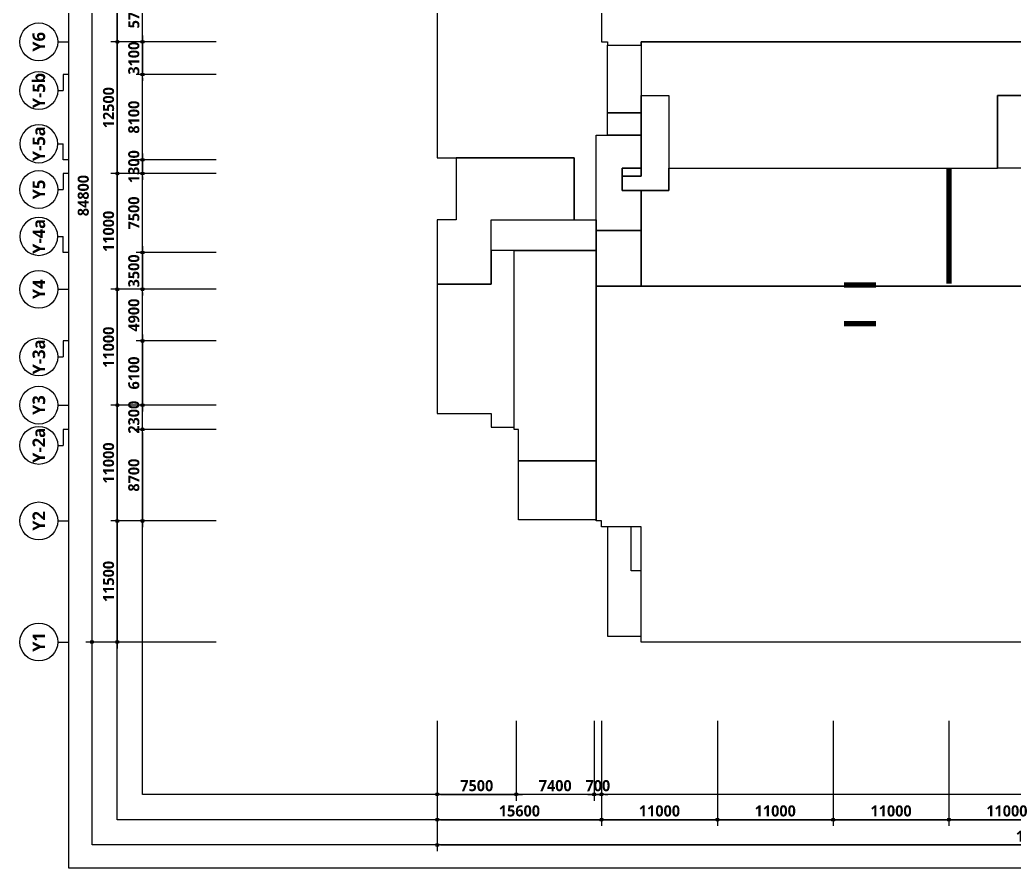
# Model space of a CAD drawing. Header units: millimetres. Extents: x -5354 to 997967, y -1313401 to 249081.
# Drawn here: x 11837 to 106275, y -928197 to -847637 of the extents above; entities that cross this region are included whole.
import ezdxf
from ezdxf.enums import TextEntityAlignment as Align

# ---------------------------------------------------------------- set-up
doc = ezdxf.new("R2010")
doc.units = ezdxf.units.MM
doc.header["$LTSCALE"] = 300
doc.header["$MEASUREMENT"] = 0
doc.header["$PDSIZE"] = -10
doc.layers.get('0').update_dxf_attribs({"linetype": 'CONTINUOUS'})
doc.layers.get('Defpoints').update_dxf_attribs({"color": 153, "linetype": 'CONTINUOUS'})
for name, color, linetype in [('A-ANNO-TEXT1', 7, 'CONTINUOUS'), ('A-ST-AXIS-BUB', 7, 'CONTINUOUS'), ('A-ST-AXIS-DIM', 7, 'CONTINUOUS'), ('ILDO_Cosinus Joint', 20, 'CONTINUOUS'), ('X-SEC-종$0$A-ST-AXIS-BUB', 7, 'CONTINUOUS')]:
    doc.layers.add(name, color=color, linetype=linetype)
doc.layers.add('Defpoint', color=161, linetype='CONTINUOUS', plot=False)
doc.layers.add('면적', color=210, linetype='CONTINUOUS', plot=False)
doc.styles.add('SH_대대리576', font='')
doc.styles.get('SH_대대리576').set_extended_font_data('NanumGothic', bold=True)
doc.dimstyles.new('SHP 600', dxfattribs={"dimscale": 300, "dimtxt": 3.5, "dimasz": 1, "dimexe": 2, "dimexo": 2, "dimgap": 1, "dimtad": 1, "dimdec": 0, "dimzin": 0, "dimdsep": 46, "dimtxsty": 'SH_대대리576', "dimblk": 'DIMDOT', "dimcen": 0.09, "dimclrt": 3, "dimadec": 0, "dimazin": 1, "dimtfac": 1, "dimtdec": 0, "dimtix": 1, "dimtmove": 2, "dimatfit": 0, "dimldrblk": 'DIMDOT', "dimfxl": 1, "dimtolj": 1, "dimtzin": 0, "dimarcsym": 0})

# ---------------------------------------------------------------- blocks, each defined once
blk = doc.blocks.new('DIMDOT')
at = {"color": 0}
blk.add_line((-2, 0), (2, 0), dxfattribs=at)
for radius in [0.5, 0.25]:
    blk.add_circle((0, 0), radius, dxfattribs=at)
blk = doc.blocks.new('*D625')
at = {"layer": 'A-ST-AXIS-DIM', "color": 0, "lineweight": -2, "transparency": 16777216}
for p, q in [((30487, -821926), (18087, -821926)), ((18687, -822226), (18687, -906426)), ((30487, -906726), (18087, -906726))]:
    blk.add_line(p, q, dxfattribs=at)
at = {"layer": 'Defpoints', "color": 0, "transparency": 16777216}
for p in [(31087, -821926), (18687, -906726), (31087, -906726)]:
    blk.add_point(p, dxfattribs=at)
at = {"layer": 'A-ST-AXIS-DIM', "color": 0, "lineweight": -2, "transparency": 16777216, "xscale": 300, "yscale": 300, "zscale": 300}
for p, rotation in [((18687, -821926), 90), ((18687, -906726), 270)]:
    blk.add_blockref('DIMDOT', p, dxfattribs=dict(at, rotation=rotation))
at = {"layer": 'A-ST-AXIS-DIM', "color": 3, "transparency": 16777216, "insert": (17862, -864326), "char_height": 1050, "attachment_point": 5, "rotation": 90, "style": 'SH_대대리576'}
blk.add_mtext('\\A1;84800', dxfattribs=at)
blk = doc.blocks.new('*D624')
at = {"layer": 'A-ST-AXIS-DIM', "color": 0, "lineweight": -2, "transparency": 16777216}
for p, q in [((30487, -895226), (20487, -895226)), ((21087, -895526), (21087, -906426)), ((30487, -906726), (20487, -906726))]:
    blk.add_line(p, q, dxfattribs=at)
at = {"layer": 'Defpoints', "color": 0, "transparency": 16777216}
for p in [(31087, -895226), (21087, -906726), (31087, -906726)]:
    blk.add_point(p, dxfattribs=at)
at = {"layer": 'A-ST-AXIS-DIM', "color": 0, "lineweight": -2, "transparency": 16777216, "xscale": 300, "yscale": 300, "zscale": 300}
for p, rotation in [((21087, -895226), 90), ((21087, -906726), 270)]:
    blk.add_blockref('DIMDOT', p, dxfattribs=dict(at, rotation=rotation))
at = {"layer": 'A-ST-AXIS-DIM', "color": 3, "transparency": 16777216, "insert": (20262, -900976), "char_height": 1050, "attachment_point": 5, "rotation": 90, "style": 'SH_대대리576'}
blk.add_mtext('\\A1;11500', dxfattribs=at)
blk = doc.blocks.new('*D623')
at = {"layer": 'A-ST-AXIS-DIM', "color": 0, "lineweight": -2, "transparency": 16777216}
for p, q in [((30487, -884226), (20487, -884226)), ((21087, -884526), (21087, -894926)), ((30487, -895226), (20487, -895226))]:
    blk.add_line(p, q, dxfattribs=at)
at = {"layer": 'Defpoints', "color": 0, "transparency": 16777216}
for p in [(31087, -884226), (21087, -895226), (31087, -895226)]:
    blk.add_point(p, dxfattribs=at)
at = {"layer": 'A-ST-AXIS-DIM', "color": 0, "lineweight": -2, "transparency": 16777216, "xscale": 300, "yscale": 300, "zscale": 300}
for p, rotation in [((21087, -884226), 90), ((21087, -895226), 270)]:
    blk.add_blockref('DIMDOT', p, dxfattribs=dict(at, rotation=rotation))
at = {"layer": 'A-ST-AXIS-DIM', "color": 3, "transparency": 16777216, "insert": (20262, -889726), "char_height": 1050, "attachment_point": 5, "rotation": 90, "style": 'SH_대대리576'}
blk.add_mtext('\\A1;11000', dxfattribs=at)
blk = doc.blocks.new('*D622')
at = {"layer": 'A-ST-AXIS-DIM', "color": 0, "lineweight": -2, "transparency": 16777216}
for p, q in [((30487, -873226), (20487, -873226)), ((21087, -873526), (21087, -883926)), ((30487, -884226), (20487, -884226))]:
    blk.add_line(p, q, dxfattribs=at)
at = {"layer": 'Defpoints', "color": 0, "transparency": 16777216}
for p in [(31087, -873226), (21087, -884226), (31087, -884226)]:
    blk.add_point(p, dxfattribs=at)
at = {"layer": 'A-ST-AXIS-DIM', "color": 0, "lineweight": -2, "transparency": 16777216, "xscale": 300, "yscale": 300, "zscale": 300}
for p, rotation in [((21087, -873226), 90), ((21087, -884226), 270)]:
    blk.add_blockref('DIMDOT', p, dxfattribs=dict(at, rotation=rotation))
at = {"layer": 'A-ST-AXIS-DIM', "color": 3, "transparency": 16777216, "insert": (20262, -878726), "char_height": 1050, "attachment_point": 5, "rotation": 90, "style": 'SH_대대리576'}
blk.add_mtext('\\A1;11000', dxfattribs=at)
blk = doc.blocks.new('*D621')
at = {"layer": 'A-ST-AXIS-DIM', "color": 0, "lineweight": -2, "transparency": 16777216}
for p, q in [((30487, -862226), (20487, -862226)), ((21087, -862526), (21087, -872926)), ((30487, -873226), (20487, -873226))]:
    blk.add_line(p, q, dxfattribs=at)
at = {"layer": 'Defpoints', "color": 0, "transparency": 16777216}
for p in [(31087, -862226), (21087, -873226), (31087, -873226)]:
    blk.add_point(p, dxfattribs=at)
at = {"layer": 'A-ST-AXIS-DIM', "color": 0, "lineweight": -2, "transparency": 16777216, "xscale": 300, "yscale": 300, "zscale": 300}
for p, rotation in [((21087, -862226), 90), ((21087, -873226), 270)]:
    blk.add_blockref('DIMDOT', p, dxfattribs=dict(at, rotation=rotation))
at = {"layer": 'A-ST-AXIS-DIM', "color": 3, "transparency": 16777216, "insert": (20262, -867726), "char_height": 1050, "attachment_point": 5, "rotation": 90, "style": 'SH_대대리576'}
blk.add_mtext('\\A1;11000', dxfattribs=at)
blk = doc.blocks.new('*D620')
at = {"layer": 'A-ST-AXIS-DIM', "color": 0, "lineweight": -2, "transparency": 16777216}
for p, q in [((30487, -849726), (20487, -849726)), ((21087, -850026), (21087, -861926)), ((30487, -862226), (20487, -862226))]:
    blk.add_line(p, q, dxfattribs=at)
at = {"layer": 'Defpoints', "color": 0, "transparency": 16777216}
for p in [(31087, -849726), (21087, -862226), (31087, -862226)]:
    blk.add_point(p, dxfattribs=at)
at = {"layer": 'A-ST-AXIS-DIM', "color": 0, "lineweight": -2, "transparency": 16777216, "xscale": 300, "yscale": 300, "zscale": 300}
for p, rotation in [((21087, -849726), 90), ((21087, -862226), 270)]:
    blk.add_blockref('DIMDOT', p, dxfattribs=dict(at, rotation=rotation))
at = {"layer": 'A-ST-AXIS-DIM', "color": 3, "transparency": 16777216, "insert": (20262, -855976), "char_height": 1050, "attachment_point": 5, "rotation": 90, "style": 'SH_대대리576'}
blk.add_mtext('\\A1;12500', dxfattribs=at)
blk = doc.blocks.new('*D733')
at = {"layer": 'A-ST-AXIS-DIM', "color": 0, "lineweight": -2, "transparency": 16777216}
for p, q in [((30487, -834426), (20487, -834426)), ((21087, -834726), (21087, -849426)), ((30487, -849726), (20487, -849726))]:
    blk.add_line(p, q, dxfattribs=at)
at = {"layer": 'Defpoints', "color": 0, "transparency": 16777216}
for p in [(31087, -834426), (21087, -849726), (31087, -849726)]:
    blk.add_point(p, dxfattribs=at)
at = {"layer": 'A-ST-AXIS-DIM', "color": 0, "lineweight": -2, "transparency": 16777216, "xscale": 300, "yscale": 300, "zscale": 300}
for p, rotation in [((21087, -834426), 90), ((21087, -849726), 270)]:
    blk.add_blockref('DIMDOT', p, dxfattribs=dict(at, rotation=rotation))
at = {"layer": 'A-ST-AXIS-DIM', "color": 3, "transparency": 16777216, "insert": (20262, -842076), "char_height": 1050, "attachment_point": 5, "rotation": 90, "style": 'SH_대대리576'}
blk.add_mtext('\\A1;15300', dxfattribs=at)
blk = doc.blocks.new('A-ST-AXIS-BUB-1')
at = {"layer": 'A-ST-AXIS-BUB'}
blk.add_line((0, 350), (0, 0), dxfattribs=at)
blk.add_circle((0, 950), 600, dxfattribs=at)
blk = doc.blocks.new('*D611')
at = {"layer": 'A-ST-AXIS-DIM', "color": 0, "lineweight": -2, "transparency": 16777216}
for p, q in [((51487, -914197), (51487, -924197)), ((67087, -914197), (67087, -924197)), ((51787, -923597), (66787, -923597))]:
    blk.add_line(p, q, dxfattribs=at)
at = {"layer": 'Defpoints', "color": 0, "transparency": 16777216}
for p in [(51487, -913597), (67087, -913597), (67087, -923597)]:
    blk.add_point(p, dxfattribs=at)
at = {"layer": 'A-ST-AXIS-DIM', "color": 0, "lineweight": -2, "transparency": 16777216, "xscale": 300, "yscale": 300, "zscale": 300, "rotation": 180}
blk.add_blockref('DIMDOT', (51487, -923597), dxfattribs=at)
at = {"layer": 'A-ST-AXIS-DIM', "color": 0, "lineweight": -2, "transparency": 16777216, "xscale": 300, "yscale": 300, "zscale": 300}
blk.add_blockref('DIMDOT', (67087, -923597), dxfattribs=at)
at = {"layer": 'A-ST-AXIS-DIM', "color": 3, "transparency": 16777216, "insert": (59287, -922772), "char_height": 1050, "attachment_point": 5, "style": 'SH_대대리576'}
blk.add_mtext('\\A1;15600', dxfattribs=at)
blk = doc.blocks.new('*D610')
at = {"layer": 'A-ST-AXIS-DIM', "color": 0, "lineweight": -2, "transparency": 16777216}
for p, q in [((67087, -914197), (67087, -924197)), ((78087, -914197), (78087, -924197)), ((67387, -923597), (77787, -923597))]:
    blk.add_line(p, q, dxfattribs=at)
at = {"layer": 'Defpoints', "color": 0, "transparency": 16777216}
for p in [(67087, -913597), (78087, -913597), (78087, -923597)]:
    blk.add_point(p, dxfattribs=at)
at = {"layer": 'A-ST-AXIS-DIM', "color": 0, "lineweight": -2, "transparency": 16777216, "xscale": 300, "yscale": 300, "zscale": 300, "rotation": 180}
blk.add_blockref('DIMDOT', (67087, -923597), dxfattribs=at)
at = {"layer": 'A-ST-AXIS-DIM', "color": 0, "lineweight": -2, "transparency": 16777216, "xscale": 300, "yscale": 300, "zscale": 300}
blk.add_blockref('DIMDOT', (78087, -923597), dxfattribs=at)
at = {"layer": 'A-ST-AXIS-DIM', "color": 3, "transparency": 16777216, "insert": (72587, -922772), "char_height": 1050, "attachment_point": 5, "style": 'SH_대대리576'}
blk.add_mtext('\\A1;11000', dxfattribs=at)
blk = doc.blocks.new('*D609')
at = {"layer": 'A-ST-AXIS-DIM', "color": 0, "lineweight": -2, "transparency": 16777216}
for p, q in [((78087, -914197), (78087, -924197)), ((89087, -914197), (89087, -924197)), ((78387, -923597), (88787, -923597))]:
    blk.add_line(p, q, dxfattribs=at)
at = {"layer": 'Defpoints', "color": 0, "transparency": 16777216}
for p in [(78087, -913597), (89087, -913597), (89087, -923597)]:
    blk.add_point(p, dxfattribs=at)
at = {"layer": 'A-ST-AXIS-DIM', "color": 0, "lineweight": -2, "transparency": 16777216, "xscale": 300, "yscale": 300, "zscale": 300, "rotation": 180}
blk.add_blockref('DIMDOT', (78087, -923597), dxfattribs=at)
at = {"layer": 'A-ST-AXIS-DIM', "color": 0, "lineweight": -2, "transparency": 16777216, "xscale": 300, "yscale": 300, "zscale": 300}
blk.add_blockref('DIMDOT', (89087, -923597), dxfattribs=at)
at = {"layer": 'A-ST-AXIS-DIM', "color": 3, "transparency": 16777216, "insert": (83587, -922772), "char_height": 1050, "attachment_point": 5, "style": 'SH_대대리576'}
blk.add_mtext('\\A1;11000', dxfattribs=at)
blk = doc.blocks.new('*D608')
at = {"layer": 'A-ST-AXIS-DIM', "color": 0, "lineweight": -2, "transparency": 16777216}
for p, q in [((89087, -914197), (89087, -924197)), ((100087, -914197), (100087, -924197)), ((89387, -923597), (99787, -923597))]:
    blk.add_line(p, q, dxfattribs=at)
at = {"layer": 'Defpoints', "color": 0, "transparency": 16777216}
for p in [(89087, -913597), (100087, -913597), (100087, -923597)]:
    blk.add_point(p, dxfattribs=at)
at = {"layer": 'A-ST-AXIS-DIM', "color": 0, "lineweight": -2, "transparency": 16777216, "xscale": 300, "yscale": 300, "zscale": 300, "rotation": 180}
blk.add_blockref('DIMDOT', (89087, -923597), dxfattribs=at)
at = {"layer": 'A-ST-AXIS-DIM', "color": 0, "lineweight": -2, "transparency": 16777216, "xscale": 300, "yscale": 300, "zscale": 300}
blk.add_blockref('DIMDOT', (100087, -923597), dxfattribs=at)
at = {"layer": 'A-ST-AXIS-DIM', "color": 3, "transparency": 16777216, "insert": (94587, -922772), "char_height": 1050, "attachment_point": 5, "style": 'SH_대대리576'}
blk.add_mtext('\\A1;11000', dxfattribs=at)
blk = doc.blocks.new('*D720')
at = {"layer": 'A-ST-AXIS-DIM', "color": 0, "lineweight": -2, "transparency": 16777216}
for p, q in [((100087, -914197), (100087, -924197)), ((111087, -914197), (111087, -924197)), ((100387, -923597), (110787, -923597))]:
    blk.add_line(p, q, dxfattribs=at)
at = {"layer": 'Defpoints', "color": 0, "transparency": 16777216}
for p in [(100087, -913597), (111087, -913597), (111087, -923597)]:
    blk.add_point(p, dxfattribs=at)
at = {"layer": 'A-ST-AXIS-DIM', "color": 0, "lineweight": -2, "transparency": 16777216, "xscale": 300, "yscale": 300, "zscale": 300, "rotation": 180}
blk.add_blockref('DIMDOT', (100087, -923597), dxfattribs=at)
at = {"layer": 'A-ST-AXIS-DIM', "color": 0, "lineweight": -2, "transparency": 16777216, "xscale": 300, "yscale": 300, "zscale": 300}
blk.add_blockref('DIMDOT', (111087, -923597), dxfattribs=at)
at = {"layer": 'A-ST-AXIS-DIM', "color": 3, "transparency": 16777216, "insert": (105587, -922772), "char_height": 1050, "attachment_point": 5, "style": 'SH_대대리576'}
blk.add_mtext('\\A1;11000', dxfattribs=at)
blk = doc.blocks.new('*D712')
at = {"layer": 'A-ST-AXIS-DIM', "color": 0, "lineweight": -2, "transparency": 16777216}
for p, q in [((51487, -914197), (51487, -926597)), ((166087, -914197), (166087, -926597)), ((51787, -925997), (165787, -925997))]:
    blk.add_line(p, q, dxfattribs=at)
at = {"layer": 'Defpoints', "color": 0, "transparency": 16777216}
for p in [(51487, -913597), (166087, -913597), (166087, -925997)]:
    blk.add_point(p, dxfattribs=at)
at = {"layer": 'A-ST-AXIS-DIM', "color": 0, "lineweight": -2, "transparency": 16777216, "xscale": 300, "yscale": 300, "zscale": 300, "rotation": 180}
blk.add_blockref('DIMDOT', (51487, -925997), dxfattribs=at)
at = {"layer": 'A-ST-AXIS-DIM', "color": 0, "lineweight": -2, "transparency": 16777216, "xscale": 300, "yscale": 300, "zscale": 300}
blk.add_blockref('DIMDOT', (166087, -925997), dxfattribs=at)
at = {"layer": 'A-ST-AXIS-DIM', "color": 3, "transparency": 16777216, "insert": (108787, -925172), "char_height": 1050, "attachment_point": 5, "style": 'SH_대대리576'}
blk.add_mtext('\\A1;114600', dxfattribs=at)
blk = doc.blocks.new('A-ST-AXIS-BUB-2')
at = {"layer": 'X-SEC-종$0$A-ST-AXIS-BUB'}
blk.add_line((1800, 1050, -103000), (1800, 525, -103000), dxfattribs=at)
at = {"layer": 'X-SEC-종$0$A-ST-AXIS-BUB', "elevation": -103000}
blk.add_lwpolyline([(3323, 0), (3323, 525), (1800, 525)], dxfattribs=at)
at = {"layer": 'X-SEC-종$0$A-ST-AXIS-BUB'}
blk.add_circle((1800, 2850, -103000), 1800, dxfattribs=at)
blk = doc.blocks.new('*D633')
at = {"layer": 'A-ST-AXIS-DIM', "color": 0, "lineweight": -2, "transparency": 16777216}
for p, q in [((23487, -883926), (23487, -883626)), ((30487, -884226), (22887, -884226)), ((23487, -886526), (23487, -884226)), ((30487, -886526), (22887, -886526)), ((23487, -886826), (23487, -887126))]:
    blk.add_line(p, q, dxfattribs=at)
at = {"layer": 'Defpoints', "color": 0, "transparency": 16777216}
for p in [(23487, -884226), (31087, -884226), (31087, -886526)]:
    blk.add_point(p, dxfattribs=at)
at = {"layer": 'A-ST-AXIS-DIM', "color": 0, "lineweight": -2, "transparency": 16777216, "xscale": 300, "yscale": 300, "zscale": 300}
for p, rotation in [((23487, -884226), 270), ((23487, -886526), 90)]:
    blk.add_blockref('DIMDOT', p, dxfattribs=dict(at, rotation=rotation))
at = {"layer": 'A-ST-AXIS-DIM', "color": 3, "transparency": 16777216, "insert": (22662, -885376), "char_height": 1050, "attachment_point": 5, "rotation": 90, "style": 'SH_대대리576'}
blk.add_mtext('\\A1;2300', dxfattribs=at)
blk = doc.blocks.new('*D632')
at = {"layer": 'A-ST-AXIS-DIM', "color": 0, "lineweight": -2, "transparency": 16777216}
for p, q in [((30487, -886526), (22887, -886526)), ((23487, -886826), (23487, -894926)), ((30487, -895226), (22887, -895226))]:
    blk.add_line(p, q, dxfattribs=at)
at = {"layer": 'Defpoints', "color": 0, "transparency": 16777216}
for p in [(31087, -886526), (23487, -895226), (31087, -895226)]:
    blk.add_point(p, dxfattribs=at)
at = {"layer": 'A-ST-AXIS-DIM', "color": 0, "lineweight": -2, "transparency": 16777216, "xscale": 300, "yscale": 300, "zscale": 300}
for p, rotation in [((23487, -886526), 90), ((23487, -895226), 270)]:
    blk.add_blockref('DIMDOT', p, dxfattribs=dict(at, rotation=rotation))
at = {"layer": 'A-ST-AXIS-DIM', "color": 3, "transparency": 16777216, "insert": (22662, -890876), "char_height": 1050, "attachment_point": 5, "rotation": 90, "style": 'SH_대대리576'}
blk.add_mtext('\\A1;8700', dxfattribs=at)
blk = doc.blocks.new('*D631')
at = {"layer": 'A-ST-AXIS-DIM', "color": 0, "lineweight": -2, "transparency": 16777216}
for p, q in [((30487, -878126), (22887, -878126)), ((23487, -878426), (23487, -883926)), ((30487, -884226), (22887, -884226))]:
    blk.add_line(p, q, dxfattribs=at)
at = {"layer": 'Defpoints', "color": 0, "transparency": 16777216}
for p in [(31087, -878126), (23487, -884226), (31087, -884226)]:
    blk.add_point(p, dxfattribs=at)
at = {"layer": 'A-ST-AXIS-DIM', "color": 0, "lineweight": -2, "transparency": 16777216, "xscale": 300, "yscale": 300, "zscale": 300}
for p, rotation in [((23487, -878126), 90), ((23487, -884226), 270)]:
    blk.add_blockref('DIMDOT', p, dxfattribs=dict(at, rotation=rotation))
at = {"layer": 'A-ST-AXIS-DIM', "color": 3, "transparency": 16777216, "insert": (22662, -881176), "char_height": 1050, "attachment_point": 5, "rotation": 90, "style": 'SH_대대리576'}
blk.add_mtext('\\A1;6100', dxfattribs=at)
blk = doc.blocks.new('*D675')
at = {"layer": 'A-ST-AXIS-DIM', "color": 0, "lineweight": -2, "transparency": 16777216}
for p, q in [((30487, -873226), (22887, -873226)), ((23487, -877826), (23487, -873526)), ((30487, -878126), (22887, -878126))]:
    blk.add_line(p, q, dxfattribs=at)
at = {"layer": 'Defpoints', "color": 0, "transparency": 16777216}
for p in [(23487, -873226), (31087, -873226), (31087, -878126)]:
    blk.add_point(p, dxfattribs=at)
at = {"layer": 'A-ST-AXIS-DIM', "color": 0, "lineweight": -2, "transparency": 16777216, "xscale": 300, "yscale": 300, "zscale": 300}
for p, rotation in [((23487, -873226), 90), ((23487, -878126), 270)]:
    blk.add_blockref('DIMDOT', p, dxfattribs=dict(at, rotation=rotation))
at = {"layer": 'A-ST-AXIS-DIM', "color": 3, "transparency": 16777216, "insert": (22662, -875676), "char_height": 1050, "attachment_point": 5, "rotation": 90, "style": 'SH_대대리576'}
blk.add_mtext('\\A1;4900', dxfattribs=at)
blk = doc.blocks.new('*D674')
at = {"layer": 'A-ST-AXIS-DIM', "color": 0, "lineweight": -2, "transparency": 16777216}
for p, q in [((30487, -869726), (22887, -869726)), ((23487, -869426), (23487, -869126)), ((23487, -869726), (23487, -873226)), ((30487, -873226), (22887, -873226)), ((23487, -873526), (23487, -873826))]:
    blk.add_line(p, q, dxfattribs=at)
at = {"layer": 'Defpoints', "color": 0, "transparency": 16777216}
for p in [(31087, -869726), (23487, -873226), (31087, -873226)]:
    blk.add_point(p, dxfattribs=at)
at = {"layer": 'A-ST-AXIS-DIM', "color": 0, "lineweight": -2, "transparency": 16777216, "xscale": 300, "yscale": 300, "zscale": 300}
for p, rotation in [((23487, -869726), 270), ((23487, -873226), 90)]:
    blk.add_blockref('DIMDOT', p, dxfattribs=dict(at, rotation=rotation))
at = {"layer": 'A-ST-AXIS-DIM', "color": 3, "transparency": 16777216, "insert": (22662, -871476), "char_height": 1050, "attachment_point": 5, "rotation": 90, "style": 'SH_대대리576'}
blk.add_mtext('\\A1;3500', dxfattribs=at)
blk = doc.blocks.new('*D673')
at = {"layer": 'A-ST-AXIS-DIM', "color": 0, "lineweight": -2, "transparency": 16777216}
for p, q in [((30487, -862226), (22887, -862226)), ((23487, -869426), (23487, -862526)), ((30487, -869726), (22887, -869726))]:
    blk.add_line(p, q, dxfattribs=at)
at = {"layer": 'Defpoints', "color": 0, "transparency": 16777216}
for p in [(23487, -862226), (31087, -862226), (31087, -869726)]:
    blk.add_point(p, dxfattribs=at)
at = {"layer": 'A-ST-AXIS-DIM', "color": 0, "lineweight": -2, "transparency": 16777216, "xscale": 300, "yscale": 300, "zscale": 300}
for p, rotation in [((23487, -862226), 90), ((23487, -869726), 270)]:
    blk.add_blockref('DIMDOT', p, dxfattribs=dict(at, rotation=rotation))
at = {"layer": 'A-ST-AXIS-DIM', "color": 3, "transparency": 16777216, "insert": (22662, -865976), "char_height": 1050, "attachment_point": 5, "rotation": 90, "style": 'SH_대대리576'}
blk.add_mtext('\\A1;7500', dxfattribs=at)
blk = doc.blocks.new('*D672')
at = {"layer": 'A-ST-AXIS-DIM', "color": 0, "lineweight": -2, "transparency": 16777216}
for p, q in [((30487, -860926), (22887, -860926)), ((23487, -860626), (23487, -860326)), ((23487, -860926), (23487, -862226)), ((30487, -862226), (22887, -862226)), ((23487, -862526), (23487, -862826))]:
    blk.add_line(p, q, dxfattribs=at)
at = {"layer": 'Defpoints', "color": 0, "transparency": 16777216}
for p in [(31087, -860926), (23487, -862226), (31087, -862226)]:
    blk.add_point(p, dxfattribs=at)
at = {"layer": 'A-ST-AXIS-DIM', "color": 0, "lineweight": -2, "transparency": 16777216, "xscale": 300, "yscale": 300, "zscale": 300}
for p, rotation in [((23487, -860926), 270), ((23487, -862226), 90)]:
    blk.add_blockref('DIMDOT', p, dxfattribs=dict(at, rotation=rotation))
at = {"layer": 'A-ST-AXIS-DIM', "color": 3, "transparency": 16777216, "insert": (22662, -861576), "char_height": 1050, "attachment_point": 5, "rotation": 90, "style": 'SH_대대리576'}
blk.add_mtext('\\A1;1300', dxfattribs=at)
blk = doc.blocks.new('*D671')
at = {"layer": 'A-ST-AXIS-DIM', "color": 0, "lineweight": -2, "transparency": 16777216}
for p, q in [((30487, -852826), (22887, -852826)), ((23487, -860626), (23487, -853126)), ((30487, -860926), (22887, -860926))]:
    blk.add_line(p, q, dxfattribs=at)
at = {"layer": 'Defpoints', "color": 0, "transparency": 16777216}
for p in [(23487, -852826), (31087, -852826), (31087, -860926)]:
    blk.add_point(p, dxfattribs=at)
at = {"layer": 'A-ST-AXIS-DIM', "color": 0, "lineweight": -2, "transparency": 16777216, "xscale": 300, "yscale": 300, "zscale": 300}
for p, rotation in [((23487, -852826), 90), ((23487, -860926), 270)]:
    blk.add_blockref('DIMDOT', p, dxfattribs=dict(at, rotation=rotation))
at = {"layer": 'A-ST-AXIS-DIM', "color": 3, "transparency": 16777216, "insert": (22662, -856876), "char_height": 1050, "attachment_point": 5, "rotation": 90, "style": 'SH_대대리576'}
blk.add_mtext('\\A1;8100', dxfattribs=at)
blk = doc.blocks.new('*D670')
at = {"layer": 'A-ST-AXIS-DIM', "color": 0, "lineweight": -2, "transparency": 16777216}
for p, q in [((30487, -849726), (22887, -849726)), ((23487, -849426), (23487, -849126)), ((23487, -849726), (23487, -852826)), ((30487, -852826), (22887, -852826)), ((23487, -853126), (23487, -853426))]:
    blk.add_line(p, q, dxfattribs=at)
at = {"layer": 'Defpoints', "color": 0, "transparency": 16777216}
for p in [(31087, -849726), (23487, -852826), (31087, -852826)]:
    blk.add_point(p, dxfattribs=at)
at = {"layer": 'A-ST-AXIS-DIM', "color": 0, "lineweight": -2, "transparency": 16777216, "xscale": 300, "yscale": 300, "zscale": 300}
for p, rotation in [((23487, -849726), 270), ((23487, -852826), 90)]:
    blk.add_blockref('DIMDOT', p, dxfattribs=dict(at, rotation=rotation))
at = {"layer": 'A-ST-AXIS-DIM', "color": 3, "transparency": 16777216, "insert": (22662, -851276), "char_height": 1050, "attachment_point": 5, "rotation": 90, "style": 'SH_대대리576'}
blk.add_mtext('\\A1;3100', dxfattribs=at)
blk = doc.blocks.new('*D669')
at = {"layer": 'A-ST-AXIS-DIM', "color": 0, "lineweight": -2, "transparency": 16777216}
for p, q in [((30487, -844026), (22887, -844026)), ((23487, -849426), (23487, -844326)), ((30487, -849726), (22887, -849726))]:
    blk.add_line(p, q, dxfattribs=at)
at = {"layer": 'Defpoints', "color": 0, "transparency": 16777216}
for p in [(23487, -844026), (31087, -844026), (31087, -849726)]:
    blk.add_point(p, dxfattribs=at)
at = {"layer": 'A-ST-AXIS-DIM', "color": 0, "lineweight": -2, "transparency": 16777216, "xscale": 300, "yscale": 300, "zscale": 300}
for p, rotation in [((23487, -844026), 90), ((23487, -849726), 270)]:
    blk.add_blockref('DIMDOT', p, dxfattribs=dict(at, rotation=rotation))
at = {"layer": 'A-ST-AXIS-DIM', "color": 3, "transparency": 16777216, "insert": (22662, -846876), "char_height": 1050, "attachment_point": 5, "rotation": 90, "style": 'SH_대대리576'}
blk.add_mtext('\\A1;5700', dxfattribs=at)
blk = doc.blocks.new('*D652')
at = {"layer": 'A-ST-AXIS-DIM', "color": 0, "lineweight": -2, "transparency": 16777216}
for p, q in [((51487, -914197), (51487, -921797)), ((58987, -914197), (58987, -921797)), ((51787, -921197), (58687, -921197))]:
    blk.add_line(p, q, dxfattribs=at)
at = {"layer": 'Defpoints', "color": 0, "transparency": 16777216}
for p in [(51487, -913597), (58987, -913597), (58987, -921197)]:
    blk.add_point(p, dxfattribs=at)
at = {"layer": 'A-ST-AXIS-DIM', "color": 0, "lineweight": -2, "transparency": 16777216, "xscale": 300, "yscale": 300, "zscale": 300, "rotation": 180}
blk.add_blockref('DIMDOT', (51487, -921197), dxfattribs=at)
at = {"layer": 'A-ST-AXIS-DIM', "color": 0, "lineweight": -2, "transparency": 16777216, "xscale": 300, "yscale": 300, "zscale": 300}
blk.add_blockref('DIMDOT', (58987, -921197), dxfattribs=at)
at = {"layer": 'A-ST-AXIS-DIM', "color": 3, "transparency": 16777216, "insert": (55237, -920372), "char_height": 1050, "attachment_point": 5, "style": 'SH_대대리576'}
blk.add_mtext('\\A1;7500', dxfattribs=at)
blk = doc.blocks.new('*D651')
at = {"layer": 'A-ST-AXIS-DIM', "color": 0, "lineweight": -2, "transparency": 16777216}
for p, q in [((58987, -914197), (58987, -921797)), ((66387, -914197), (66387, -921797)), ((66087, -921197), (59287, -921197))]:
    blk.add_line(p, q, dxfattribs=at)
at = {"layer": 'Defpoints', "color": 0, "transparency": 16777216}
for p in [(58987, -913597), (66387, -913597), (58987, -921197)]:
    blk.add_point(p, dxfattribs=at)
at = {"layer": 'A-ST-AXIS-DIM', "color": 0, "lineweight": -2, "transparency": 16777216, "xscale": 300, "yscale": 300, "zscale": 300, "rotation": 180}
blk.add_blockref('DIMDOT', (58987, -921197), dxfattribs=at)
at = {"layer": 'A-ST-AXIS-DIM', "color": 0, "lineweight": -2, "transparency": 16777216, "xscale": 300, "yscale": 300, "zscale": 300}
blk.add_blockref('DIMDOT', (66387, -921197), dxfattribs=at)
at = {"layer": 'A-ST-AXIS-DIM', "color": 3, "transparency": 16777216, "insert": (62687, -920372), "char_height": 1050, "attachment_point": 5, "style": 'SH_대대리576'}
blk.add_mtext('\\A1;7400', dxfattribs=at)
blk = doc.blocks.new('*D650')
at = {"layer": 'A-ST-AXIS-DIM', "color": 0, "lineweight": -2, "transparency": 16777216}
for p, q in [((66387, -914197), (66387, -921797)), ((67087, -914197), (67087, -921797)), ((66087, -921197), (65787, -921197)), ((66387, -921197), (67087, -921197)), ((67387, -921197), (67687, -921197))]:
    blk.add_line(p, q, dxfattribs=at)
at = {"layer": 'Defpoints', "color": 0, "transparency": 16777216}
for p in [(66387, -913597), (67087, -913597), (67087, -921197)]:
    blk.add_point(p, dxfattribs=at)
at = {"layer": 'A-ST-AXIS-DIM', "color": 0, "lineweight": -2, "transparency": 16777216, "xscale": 300, "yscale": 300, "zscale": 300}
blk.add_blockref('DIMDOT', (66387, -921197), dxfattribs=at)
at = {"layer": 'A-ST-AXIS-DIM', "color": 0, "lineweight": -2, "transparency": 16777216, "xscale": 300, "yscale": 300, "zscale": 300, "rotation": 180}
blk.add_blockref('DIMDOT', (67087, -921197), dxfattribs=at)
at = {"layer": 'A-ST-AXIS-DIM', "color": 3, "transparency": 16777216, "insert": (66737, -920372), "char_height": 1050, "attachment_point": 5, "style": 'SH_대대리576'}
blk.add_mtext('\\A1;700', dxfattribs=at)
blk = doc.blocks.new('G$C67953E58')
at = {"layer": '면적'}
for points in [[(95200, 72300), (54600, 72300), (54600, 84800), (48600, 84800), (0, 84800), (0, 46000), (1300, 46000), (1800, 46000), (13000, 46000), (13000, 40100), (15100, 40100), (15100, 48150), (16150, 48150), (16150, 50250), (16150, 56700), (19350, 56700), (19350, 56700), (19350, 57000), (55850, 57000), (55850, 56700), (55850, 56700), (59100, 56700), (59100, 57000), (95200, 57000)], [(16150, 56700), (19350, 56700), (19350, 50250), (16150, 50250)], [(19350, 56700), (19350, 51920), (22000, 51920), (22000, 45000), (53200, 45000), (53200, 51920), (55850, 51920), (55850, 56700), (55850, 56700), (55850, 57000), (19350, 57000), (19350, 56700)], [(17570, 42890), (17570, 44250), (19350, 44250), (19350, 51920), (22000, 51920), (22000, 45000), (22000, 45000), (22000, 42890), (19350, 42890), (19350, 42890)], [(53200, 45025), (55850, 45025), (55850, 51920), (53200, 51920)], [(19350, 48150), (16150, 48150), (16150, 50250), (19350, 50250)], [(15100, 48150), (19350, 48150), (19350, 45000), (17570, 45000), (17570, 42890), (19350, 42890), (19350, 39090), (15100, 39090)], [(0, 40100), (0, 34000), (5100, 34000), (5100, 40100), (13000, 40100), (13000, 46000), (1800, 46000), (1800, 40100)], [(17570, 45000), (19350, 45000), (19350, 44250), (17570, 44250)], [(19350, 33800), (19350, 42890), (22000, 42890), (22000, 45000), (53200, 45000), (53200, 45025), (60100, 45025), (60100, 45000), (108200, 45000), (108200, 45025), (114600, 45025), (114600, 33800)], [(5100, 40100), (15100, 40100), (15100, 37200), (5100, 37200)], [(15100, 39090), (19350, 39090), (19350, 33800), (15100, 33800)], [(0, 34000), (0, 21700), (5100, 21700), (5100, 20400), (7300, 20400), (7300, 37200), (5100, 37200), (5100, 34000), (0, 34000)], [(7700, 17200), (7700, 20200), (7300, 20200), (7300, 37200), (15100, 37200), (15100, 17200)], [(15100, 33800), (59600, 33800), (59600, 12200), (58300, 12200), (58300, 8850), (55850, 8850), (55850, 0), (19350, 0), (19350, 10950), (15600, 10950), (15600, 11500), (15100, 11500)], [(7700, 17200), (15100, 17200), (15100, 11600), (7700, 11600), (7700, 17200)], [(18400, 10950), (16150, 10950), (16150, 550), (19350, 550), (19350, 6750), (18400, 6750)]]:
    blk.add_lwpolyline(points, close=True, dxfattribs=at)
blk.add_lwpolyline([(54600, 72300), (15600, 72300), (15600, 57000), (16150, 57000), (16150, 56700)], dxfattribs=at)

msp = doc.modelspace()

# ---------------------------------------------------------------- linework, layer by layer
at = {"layer": 'Defpoint'}
for points in [[(187687.2, -928197.4), (16487.2, -928197.4), (16487.2, -799625.9), (187687.2, -799625.9)], [(185487.2, -925997.4), (18687.2, -925997.4), (18687.2, -801825.9), (185487.2, -801825.9)], [(183087.2, -923597.4), (21087.2, -923597.4), (21087.2, -804225.9), (183087.2, -804225.9)], [(180687.2, -921197.4), (23487.2, -921197.4), (23487.2, -806625.9), (180687.2, -806625.9)]]:
    msp.add_lwpolyline(points, close=True, dxfattribs=at)
at = {"layer": 'ILDO_Cosinus Joint', "const_width": 500, "elevation": 103000}
for points in [[(100087.2, -872675.9), (100087.2, -861725.9)], [(90107.2, -876488.4), (93167.2, -876488.4)]]:
    msp.add_lwpolyline(points, dxfattribs=at)
at = {"layer": 'ILDO_Cosinus Joint', "const_width": 500}
msp.add_lwpolyline([(90107.2, -872825.9), (93167.2, -872825.9)], dxfattribs=at)

# ---------------------------------------------------------------- block references
msp.add_blockref('G$C67953E58', (51487.2, -906725.9))
at = {"layer": 'A-ST-AXIS-BUB', "xscale": 3, "yscale": 3, "zscale": 3, "rotation": 90}
for p in [(16487.2, -849725.9), (16487.2, -873225.9), (16487.2, -884225.9), (16487.2, -895225.9), (16487.2, -906725.9)]:
    msp.add_blockref('A-ST-AXIS-BUB-1', p, dxfattribs=at)
at = {"layer": 'A-ST-AXIS-BUB'}
for p, rotation in [((16487.2, -856148.8), 90), ((16487.2, -865548.8), 90.00000000000001), ((16487.2, -881448.8), 90), ((16487.2, -889848.8), 90)]:
    msp.add_blockref('A-ST-AXIS-BUB-2', p, dxfattribs=dict(at, rotation=rotation))
at = {"layer": 'A-ST-AXIS-BUB', "xscale": -1, "rotation": 89.99999999999993}
for p in [(16487.2, -857603), (16487.2, -866403)]:
    msp.add_blockref('A-ST-AXIS-BUB-2', p, dxfattribs=at)

# ---------------------------------------------------------------- texts
at = {"layer": 'A-ANNO-TEXT1', "style": 'SH_대대리576'}
for s, p in [('Y6', (13637.2, -849725.9)), ('Y-5b', (13637.2, -854348.8)), ('Y-5a', (13637.2, -859403)), ('Y5', (13637.2, -863748.8)), ('Y-4a', (13637.2, -868203)), ('Y4', (13637.2, -873225.9)), ('Y-3a', (13637.2, -879648.8)), ('Y3', (13637.2, -884225.9)), ('Y-2a', (13637.2, -888048.8)), ('Y2', (13637.2, -895225.9)), ('Y1', (13637.2, -906725.9))]:
    msp.add_text(s, height=1200, rotation=90, dxfattribs=at).set_placement(p, align=Align.MIDDLE_CENTER)

# ---------------------------------------------------------------- dimensions: what is measured, and where the dimension line sits
at = {"layer": 'A-ST-AXIS-DIM'}
for base, p1, p2, angle, picture, middle in [((18687.2, -906725.9), (31087.2, -821925.9), (31087.2, -906725.9), 90, '*D625', (17862.2, -864325.9)), ((21087.2, -849725.9), (31087.2, -834425.9), (31087.2, -849725.9), 90, '*D733', (20262.2, -842075.9)), ((23487.2, -844025.9), (31087.2, -849725.9), (31087.2, -844025.9), 270, '*D669', (22662.2, -846875.9)), ((21087.2, -862225.9), (31087.2, -849725.9), (31087.2, -862225.9), 90, '*D620', (20262.2, -855975.9)), ((23487.2, -852825.9), (31087.2, -849725.9), (31087.2, -852825.9), 90, '*D670', (22662.2, -851275.9)), ((23487.2, -852825.9), (31087.2, -860925.9), (31087.2, -852825.9), 270, '*D671', (22662.2, -856875.9)), ((23487.2, -862225.9), (31087.2, -860925.9), (31087.2, -862225.9), 90, '*D672', (22662.2, -861575.9)), ((21087.2, -873225.9), (31087.2, -862225.9), (31087.2, -873225.9), 90, '*D621', (20262.2, -867725.9)), ((23487.2, -862225.9), (31087.2, -869725.9), (31087.2, -862225.9), 270, '*D673', (22662.2, -865975.9)), ((23487.2, -873225.9), (31087.2, -869725.9), (31087.2, -873225.9), 90, '*D674', (22662.2, -871475.9)), ((21087.2, -884225.9), (31087.2, -873225.9), (31087.2, -884225.9), 90, '*D622', (20262.2, -878725.9)), ((23487.2, -873225.9), (31087.2, -878125.9), (31087.2, -873225.9), 270, '*D675', (22662.2, -875675.9)), ((23487.2, -884225.9), (31087.2, -878125.9), (31087.2, -884225.9), 90, '*D631', (22662.2, -881175.9)), ((21087.2, -895225.9), (31087.2, -884225.9), (31087.2, -895225.9), 90, '*D623', (20262.2, -889725.9)), ((23487.2, -884225.9), (31087.2, -886525.9), (31087.2, -884225.9), 270, '*D633', (22662.2, -885375.9)), ((23487.2, -895225.9), (31087.2, -886525.9), (31087.2, -895225.9), 90, '*D632', (22662.2, -890875.9)), ((21087.2, -906725.9), (31087.2, -895225.9), (31087.2, -906725.9), 90, '*D624', (20262.2, -900975.9)), ((67087.2, -923597.4), (51487.2, -913597.4), (67087.2, -913597.4), 180, '*D611', (59287.2, -922772.4)), ((166087.2, -925997.4), (51487.2, -913597.4), (166087.2, -913597.4), 180, '*D712', (108787.2, -925172.4)), ((58987.2, -921197.4), (66387.2, -913597.4), (58987.2, -913597.4), 180, '*D651', (62687.2, -920372.4)), ((78087.2, -923597.4), (67087.2, -913597.4), (78087.2, -913597.4), 180, '*D610', (72587.2, -922772.4)), ((89087.2, -923597.4), (78087.2, -913597.4), (89087.2, -913597.4), 180, '*D609', (83587.2, -922772.4)), ((100087.2, -923597.4), (89087.2, -913597.4), (100087.2, -913597.4), 180, '*D608', (94587.2, -922772.4)), ((111087.2, -923597.4), (100087.2, -913597.4), (111087.2, -913597.4), 180, '*D720', (105587.2, -922772.4))]:
    dim = msp.add_linear_dim(base=base, p1=p1, p2=p2, angle=angle, dimstyle='SHP 600', dxfattribs=at)
    dim.commit()
    dim.dimension.update_dxf_attribs({"geometry": picture, "text_midpoint": middle})
for base, p1, p2, picture, middle in [((58987.2, -921197.4), (51487.2, -913597.4), (58987.2, -913597.4), '*D652', (55237.2, -920372.4)), ((67087.2, -921197.4), (66387.2, -913597.4), (67087.2, -913597.4), '*D650', (66737.2, -920372.4))]:
    dim = msp.add_linear_dim(base=base, p1=p1, p2=p2, dimstyle='SHP 600', dxfattribs=at)
    dim.commit()
    dim.dimension.update_dxf_attribs({"geometry": picture, "text_midpoint": middle})

doc.saveas('drawing.dxf')
